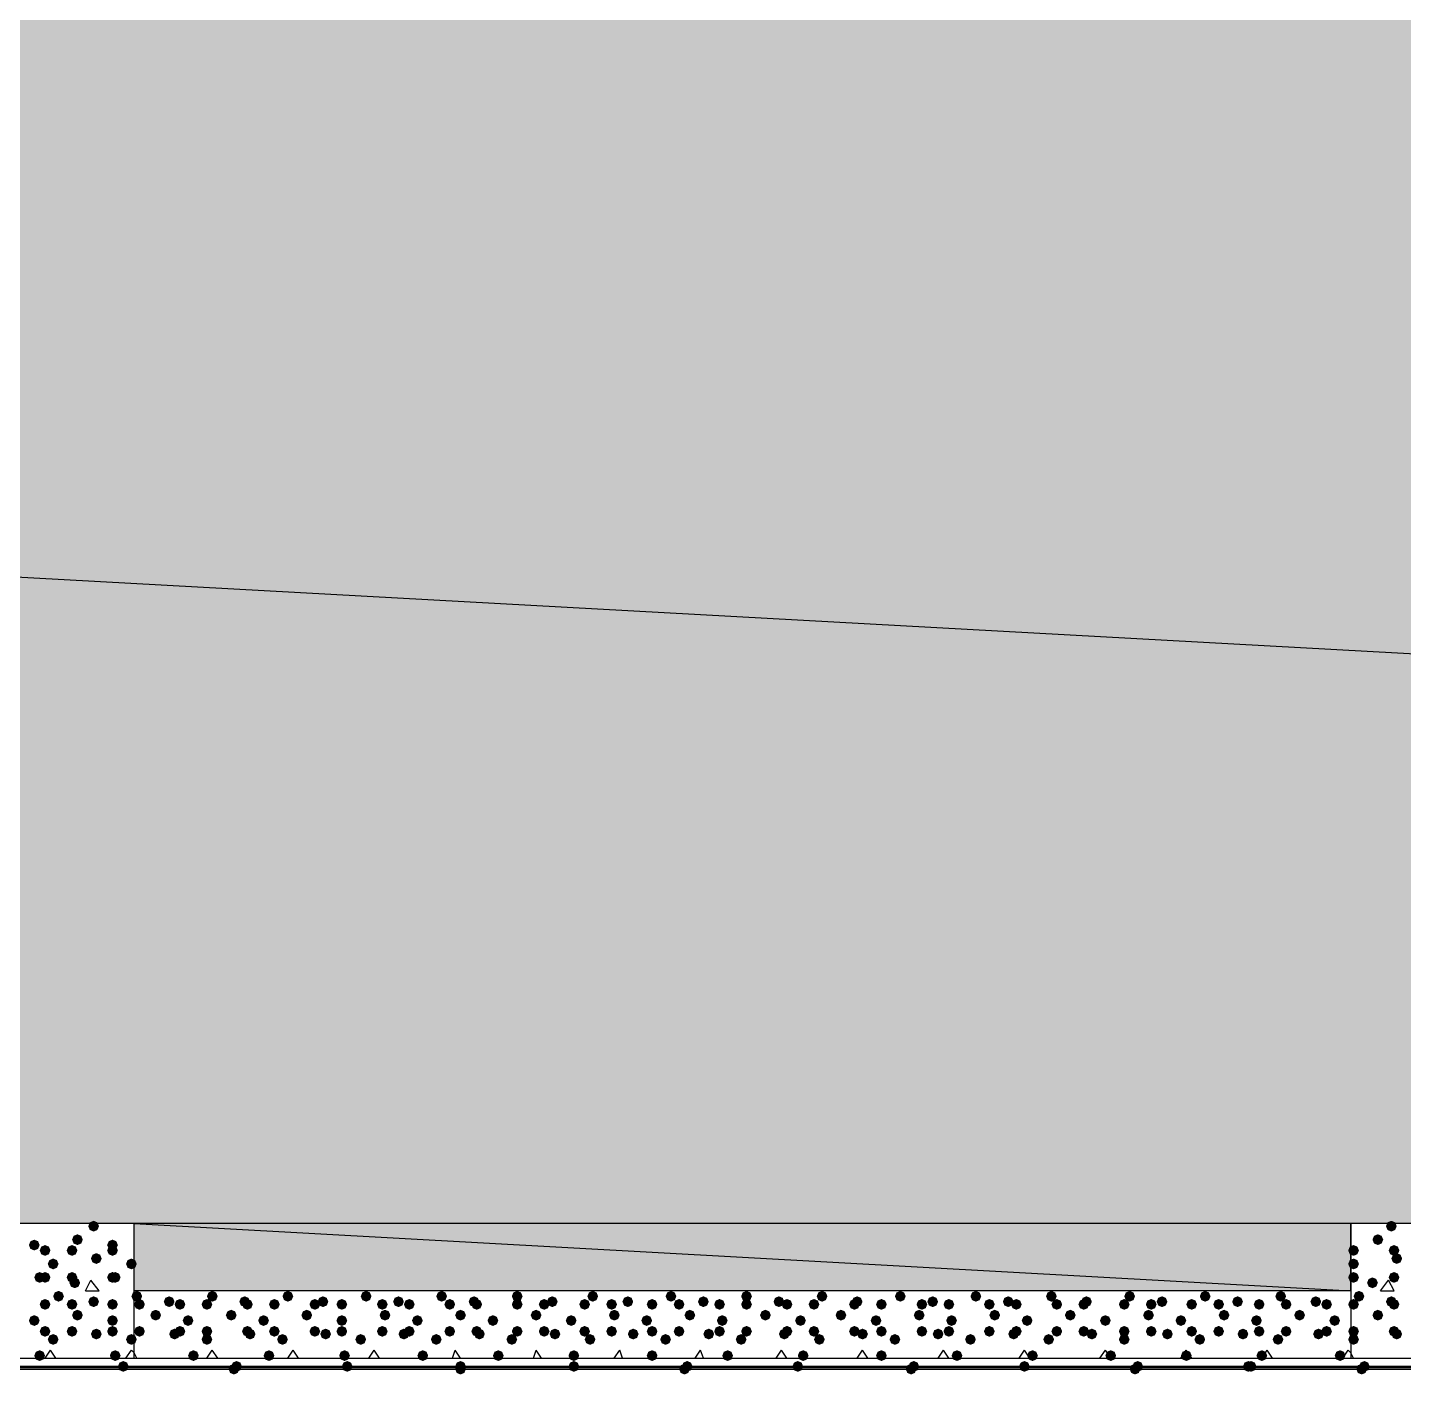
# Model space of a CAD drawing. Header units: millimetres. Extents: x 0 to 420, y 0 to 297.
# Drawn here: x 195.35 to 216.94, y 82.55 to 103.7 of the extents above; entities that cross this region are included whole.
import ezdxf

# ---------------------------------------------------------------- set-up
doc = ezdxf.new("R2010")
doc.units = ezdxf.units.MM
doc.layers.get('0').update_dxf_attribs({"linetype": 'CONTINUOUS'})

msp = doc.modelspace()

# ---------------------------------------------------------------- hatches: boundary and pattern name
at = {"true_color": 0x000008}
h = msp.add_hatch(color=0, dxfattribs=at)
h.paths.add_polyline_path([(379.603, 103.970667), (33.528, 103.970667), (379.603, 84.920667)], flags=0)
h.paths.add_polyline_path([(33.528, 103.970667), (379.603, 84.920667), (33.528, 84.920667)], flags=0)
at = {"true_color": 0x000007}
for points in [[(196.469, 84.878333), (196.444129, 84.818537), (196.384333, 84.793667), (196.324538, 84.818537), (196.299667, 84.878333), (196.324537, 84.938129), (196.384333, 84.963), (196.444129, 84.938129)], [(216.831333, 84.878333), (216.806462, 84.818537), (216.746667, 84.793667), (216.686871, 84.818537), (216.662, 84.878333), (216.686871, 84.938129), (216.746667, 84.963), (216.806462, 84.938129)], [(195.537667, 84.582), (195.512796, 84.522204), (195.453, 84.497333), (195.393204, 84.522204), (195.368333, 84.582), (195.393204, 84.641796), (195.453, 84.666667), (195.512796, 84.641796)], [(196.215, 84.666667), (196.190129, 84.606871), (196.130333, 84.582), (196.070538, 84.606871), (196.045667, 84.666667), (196.070537, 84.726462), (196.130333, 84.751333), (196.190129, 84.726463)], [(196.765333, 84.582), (196.740462, 84.522204), (196.680667, 84.497333), (196.620871, 84.522204), (196.596, 84.582), (196.620871, 84.641796), (196.680667, 84.666667), (196.740462, 84.641796)], [(216.619667, 84.666667), (216.594796, 84.606871), (216.535, 84.582), (216.475204, 84.606871), (216.450333, 84.666667), (216.475204, 84.726462), (216.535, 84.751333), (216.594796, 84.726463)], [(195.707, 84.497333), (195.682129, 84.437537), (195.622333, 84.412667), (195.562537, 84.437537), (195.537667, 84.497333), (195.562537, 84.557129), (195.622333, 84.582), (195.682129, 84.557129)], [(196.130333, 84.497333), (196.105462, 84.437537), (196.045667, 84.412667), (195.985871, 84.437537), (195.961, 84.497333), (195.985871, 84.557129), (196.045667, 84.582), (196.105462, 84.557129)], [(196.511333, 84.370333), (196.486462, 84.310538), (196.426667, 84.285667), (196.366871, 84.310538), (196.342, 84.370333), (196.366871, 84.430129), (196.426667, 84.455), (196.486462, 84.430129)], [(196.765333, 84.497333), (196.740462, 84.437537), (196.680667, 84.412667), (196.620871, 84.437537), (196.596, 84.497333), (196.620871, 84.557129), (196.680667, 84.582), (196.740462, 84.557129)], [(216.238667, 84.497333), (216.213796, 84.437537), (216.154, 84.412667), (216.094204, 84.437537), (216.069333, 84.497333), (216.094204, 84.557129), (216.154, 84.582), (216.213796, 84.557129)], [(216.873667, 84.497333), (216.848796, 84.437537), (216.789, 84.412667), (216.729204, 84.437537), (216.704333, 84.497333), (216.729204, 84.557129), (216.789, 84.582), (216.848796, 84.557129)], [(216.916, 84.370333), (216.891129, 84.310538), (216.831333, 84.285667), (216.771538, 84.310538), (216.746667, 84.370333), (216.771537, 84.430129), (216.831333, 84.455), (216.891129, 84.430129)], [(195.834, 84.285667), (195.809129, 84.225871), (195.749333, 84.201), (195.689538, 84.225871), (195.664667, 84.285667), (195.689537, 84.345462), (195.749333, 84.370333), (195.809129, 84.345463)], [(197.061667, 84.285667), (197.036796, 84.225871), (196.977, 84.201), (196.917204, 84.225871), (196.892333, 84.285667), (196.917204, 84.345462), (196.977, 84.370333), (197.036796, 84.345463)], [(216.238667, 84.285667), (216.213796, 84.225871), (216.154, 84.201), (216.094204, 84.225871), (216.069333, 84.285667), (216.094204, 84.345462), (216.154, 84.370333), (216.213796, 84.345463)], [(195.622333, 84.074), (195.597463, 84.014204), (195.537667, 83.989333), (195.477871, 84.014204), (195.453, 84.074), (195.477871, 84.133796), (195.537667, 84.158667), (195.597462, 84.133796)], [(195.707, 84.074), (195.682129, 84.014204), (195.622333, 83.989333), (195.562537, 84.014204), (195.537667, 84.074), (195.562537, 84.133796), (195.622333, 84.158667), (195.682129, 84.133796)], [(196.130333, 84.074), (196.105462, 84.014204), (196.045667, 83.989333), (195.985871, 84.014204), (195.961, 84.074), (195.985871, 84.133796), (196.045667, 84.158667), (196.105462, 84.133796)], [(196.172667, 83.989333), (196.147796, 83.929537), (196.088, 83.904667), (196.028204, 83.929537), (196.003333, 83.989333), (196.028204, 84.049129), (196.088, 84.074), (196.147796, 84.049129)], [(196.765333, 84.074), (196.740462, 84.014204), (196.680667, 83.989333), (196.620871, 84.014204), (196.596, 84.074), (196.620871, 84.133796), (196.680667, 84.158667), (196.740462, 84.133796)], [(196.807667, 84.074), (196.782796, 84.014204), (196.723, 83.989333), (196.663204, 84.014204), (196.638333, 84.074), (196.663204, 84.133796), (196.723, 84.158667), (196.782796, 84.133796)], [(216.238667, 84.074), (216.213796, 84.014204), (216.154, 83.989333), (216.094204, 84.014204), (216.069333, 84.074), (216.094204, 84.133796), (216.154, 84.158667), (216.213796, 84.133796)], [(216.535, 83.989333), (216.510129, 83.929537), (216.450333, 83.904667), (216.390537, 83.929537), (216.365667, 83.989333), (216.390537, 84.049129), (216.450333, 84.074), (216.510129, 84.049129)], [(216.873667, 84.074), (216.848796, 84.014204), (216.789, 83.989333), (216.729204, 84.014204), (216.704333, 84.074), (216.729204, 84.133796), (216.789, 84.158667), (216.848796, 84.133796)], [(195.918667, 83.777667), (195.893796, 83.717871), (195.834, 83.693), (195.774204, 83.717871), (195.749333, 83.777667), (195.774204, 83.837462), (195.834, 83.862333), (195.893796, 83.837463)], [(196.469, 83.693), (196.444129, 83.633204), (196.384333, 83.608333), (196.324538, 83.633204), (196.299667, 83.693), (196.324537, 83.752796), (196.384333, 83.777667), (196.444129, 83.752796)], [(216.323333, 83.777667), (216.298463, 83.717871), (216.238667, 83.693), (216.178871, 83.717871), (216.154, 83.777667), (216.178871, 83.837462), (216.238667, 83.862333), (216.298462, 83.837463)], [(216.831333, 83.693), (216.806462, 83.633204), (216.746667, 83.608333), (216.686871, 83.633204), (216.662, 83.693), (216.686871, 83.752796), (216.746667, 83.777667), (216.806462, 83.752796)], [(195.707, 83.650667), (195.682129, 83.590871), (195.622333, 83.566), (195.562537, 83.590871), (195.537667, 83.650667), (195.562537, 83.710462), (195.622333, 83.735333), (195.682129, 83.710463)], [(196.130333, 83.650667), (196.105462, 83.590871), (196.045667, 83.566), (195.985871, 83.590871), (195.961, 83.650667), (195.985871, 83.710462), (196.045667, 83.735333), (196.105462, 83.710463)], [(196.215, 83.481333), (196.190129, 83.421537), (196.130333, 83.396667), (196.070538, 83.421537), (196.045667, 83.481333), (196.070537, 83.541129), (196.130333, 83.566), (196.190129, 83.541129)], [(196.765333, 83.650667), (196.740462, 83.590871), (196.680667, 83.566), (196.620871, 83.590871), (196.596, 83.650667), (196.620871, 83.710462), (196.680667, 83.735333), (196.740462, 83.710463)], [(216.238667, 83.650667), (216.213796, 83.590871), (216.154, 83.566), (216.094204, 83.590871), (216.069333, 83.650667), (216.094204, 83.710462), (216.154, 83.735333), (216.213796, 83.710463)], [(216.619667, 83.481333), (216.594796, 83.421537), (216.535, 83.396667), (216.475204, 83.421537), (216.450333, 83.481333), (216.475204, 83.541129), (216.535, 83.566), (216.594796, 83.541129)], [(216.873667, 83.650667), (216.848796, 83.590871), (216.789, 83.566), (216.729204, 83.590871), (216.704333, 83.650667), (216.729204, 83.710462), (216.789, 83.735333), (216.848796, 83.710463)], [(195.537667, 83.396667), (195.512796, 83.336871), (195.453, 83.312), (195.393204, 83.336871), (195.368333, 83.396667), (195.393204, 83.456462), (195.453, 83.481333), (195.512796, 83.456463)], [(196.765333, 83.396667), (196.740462, 83.336871), (196.680667, 83.312), (196.620871, 83.336871), (196.596, 83.396667), (196.620871, 83.456462), (196.680667, 83.481333), (196.740462, 83.456463)], [(195.707, 83.227333), (195.682129, 83.167537), (195.622333, 83.142667), (195.562537, 83.167537), (195.537667, 83.227333), (195.562537, 83.287129), (195.622333, 83.312), (195.682129, 83.287129)], [(195.834, 83.100333), (195.809129, 83.040538), (195.749333, 83.015667), (195.689538, 83.040538), (195.664667, 83.100333), (195.689537, 83.160129), (195.749333, 83.185), (195.809129, 83.160129)], [(196.130333, 83.227333), (196.105462, 83.167537), (196.045667, 83.142667), (195.985871, 83.167537), (195.961, 83.227333), (195.985871, 83.287129), (196.045667, 83.312), (196.105462, 83.287129)], [(196.511333, 83.185), (196.486462, 83.125204), (196.426667, 83.100333), (196.366871, 83.125204), (196.342, 83.185), (196.366871, 83.244796), (196.426667, 83.269667), (196.486462, 83.244796)], [(196.765333, 83.227333), (196.740462, 83.167537), (196.680667, 83.142667), (196.620871, 83.167537), (196.596, 83.227333), (196.620871, 83.287129), (196.680667, 83.312), (196.740462, 83.287129)], [(197.061667, 83.100333), (197.036796, 83.040538), (196.977, 83.015667), (196.917204, 83.040538), (196.892333, 83.100333), (196.917204, 83.160129), (196.977, 83.185), (197.036796, 83.160129)], [(216.238667, 83.227333), (216.213796, 83.167537), (216.154, 83.142667), (216.094204, 83.167537), (216.069333, 83.227333), (216.094204, 83.287129), (216.154, 83.312), (216.213796, 83.287129)], [(216.238667, 83.100333), (216.213796, 83.040538), (216.154, 83.015667), (216.094204, 83.040538), (216.069333, 83.100333), (216.094204, 83.160129), (216.154, 83.185), (216.213796, 83.160129)], [(216.873667, 83.227333), (216.848796, 83.167537), (216.789, 83.142667), (216.729204, 83.167537), (216.704333, 83.227333), (216.729204, 83.287129), (216.789, 83.312), (216.848796, 83.287129)], [(216.916, 83.185), (216.891129, 83.125204), (216.831333, 83.100333), (216.771538, 83.125204), (216.746667, 83.185), (216.771537, 83.244796), (216.831333, 83.269667), (216.891129, 83.244796)], [(195.622333, 82.846333), (195.597463, 82.786537), (195.537667, 82.761667), (195.477871, 82.786537), (195.453, 82.846333), (195.477871, 82.906129), (195.537667, 82.931), (195.597462, 82.906129)], [(196.807667, 82.846333), (196.782796, 82.786537), (196.723, 82.761667), (196.663204, 82.786537), (196.638333, 82.846333), (196.663204, 82.906129), (196.723, 82.931), (196.782796, 82.906129)]]:
    msp.add_hatch(color=0, dxfattribs=at).paths.add_polyline_path(points, flags=0)
at = {"true_color": 0x000008}
h = msp.add_hatch(color=0, dxfattribs=at)
h.paths.add_polyline_path([(216.111667, 84.920667), (197.019333, 84.920667), (216.111667, 83.862333)], flags=0)
h.paths.add_polyline_path([(197.019333, 84.920667), (216.111667, 83.862333), (197.019333, 83.862333)], flags=0)
for points in [[(197.146333, 83.777667), (197.121462, 83.717871), (197.061667, 83.693), (197.001871, 83.717871), (196.977, 83.777667), (197.001871, 83.837462), (197.061667, 83.862333), (197.121462, 83.837463)], [(197.654333, 83.693), (197.629462, 83.633204), (197.569667, 83.608333), (197.509871, 83.633204), (197.485, 83.693), (197.509871, 83.752796), (197.569667, 83.777667), (197.629462, 83.752796)], [(198.331667, 83.777667), (198.306796, 83.717871), (198.247, 83.693), (198.187204, 83.717871), (198.162333, 83.777667), (198.187204, 83.837462), (198.247, 83.862333), (198.306796, 83.837463)], [(198.839667, 83.693), (198.814796, 83.633204), (198.755, 83.608333), (198.695204, 83.633204), (198.670333, 83.693), (198.695204, 83.752796), (198.755, 83.777667), (198.814796, 83.752796)], [(199.517, 83.777667), (199.492129, 83.717871), (199.432333, 83.693), (199.372537, 83.717871), (199.347667, 83.777667), (199.372537, 83.837462), (199.432333, 83.862333), (199.492129, 83.837463)], [(200.067333, 83.693), (200.042463, 83.633204), (199.982667, 83.608333), (199.922871, 83.633204), (199.898, 83.693), (199.922871, 83.752796), (199.982667, 83.777667), (200.042462, 83.752796)], [(200.744667, 83.777667), (200.719796, 83.717871), (200.66, 83.693), (200.600204, 83.717871), (200.575333, 83.777667), (200.600204, 83.837462), (200.66, 83.862333), (200.719796, 83.837463)], [(201.252667, 83.693), (201.227796, 83.633204), (201.168, 83.608333), (201.108204, 83.633204), (201.083333, 83.693), (201.108204, 83.752796), (201.168, 83.777667), (201.227796, 83.752796)], [(201.93, 83.777667), (201.905129, 83.717871), (201.845333, 83.693), (201.785538, 83.717871), (201.760667, 83.777667), (201.785537, 83.837462), (201.845333, 83.862333), (201.905129, 83.837463)], [(202.438, 83.693), (202.413129, 83.633204), (202.353333, 83.608333), (202.293538, 83.633204), (202.268667, 83.693), (202.293537, 83.752796), (202.353333, 83.777667), (202.413129, 83.752796)], [(203.115333, 83.777667), (203.090462, 83.717871), (203.030667, 83.693), (202.970871, 83.717871), (202.946, 83.777667), (202.970871, 83.837462), (203.030667, 83.862333), (203.090462, 83.837463)], [(203.665667, 83.693), (203.640796, 83.633204), (203.581, 83.608333), (203.521204, 83.633204), (203.496333, 83.693), (203.521204, 83.752796), (203.581, 83.777667), (203.640796, 83.752796)], [(204.300667, 83.777667), (204.275796, 83.717871), (204.216, 83.693), (204.156204, 83.717871), (204.131333, 83.777667), (204.156204, 83.837462), (204.216, 83.862333), (204.275796, 83.837463)], [(204.851, 83.693), (204.826129, 83.633204), (204.766333, 83.608333), (204.706538, 83.633204), (204.681667, 83.693), (204.706537, 83.752796), (204.766333, 83.777667), (204.826129, 83.752796)], [(205.528333, 83.777667), (205.503463, 83.717871), (205.443667, 83.693), (205.383871, 83.717871), (205.359, 83.777667), (205.383871, 83.837462), (205.443667, 83.862333), (205.503462, 83.837463)], [(206.036333, 83.693), (206.011462, 83.633204), (205.951667, 83.608333), (205.891871, 83.633204), (205.867, 83.693), (205.891871, 83.752796), (205.951667, 83.777667), (206.011462, 83.752796)], [(206.713667, 83.777667), (206.688796, 83.717871), (206.629, 83.693), (206.569204, 83.717871), (206.544333, 83.777667), (206.569204, 83.837462), (206.629, 83.862333), (206.688796, 83.837463)], [(207.221667, 83.693), (207.196796, 83.633204), (207.137, 83.608333), (207.077204, 83.633204), (207.052333, 83.693), (207.077204, 83.752796), (207.137, 83.777667), (207.196796, 83.752796)], [(207.899, 83.777667), (207.874129, 83.717871), (207.814333, 83.693), (207.754538, 83.717871), (207.729667, 83.777667), (207.754537, 83.837462), (207.814333, 83.862333), (207.874129, 83.837463)], [(208.449333, 83.693), (208.424463, 83.633204), (208.364667, 83.608333), (208.304871, 83.633204), (208.28, 83.693), (208.304871, 83.752796), (208.364667, 83.777667), (208.424462, 83.752796)], [(209.126667, 83.777667), (209.101796, 83.717871), (209.042, 83.693), (208.982204, 83.717871), (208.957333, 83.777667), (208.982204, 83.837462), (209.042, 83.862333), (209.101796, 83.837463)], [(209.634667, 83.693), (209.609796, 83.633204), (209.55, 83.608333), (209.490204, 83.633204), (209.465333, 83.693), (209.490204, 83.752796), (209.55, 83.777667), (209.609796, 83.752796)], [(210.312, 83.777667), (210.287129, 83.717871), (210.227333, 83.693), (210.167537, 83.717871), (210.142667, 83.777667), (210.167537, 83.837462), (210.227333, 83.862333), (210.287129, 83.837463)], [(210.82, 83.693), (210.795129, 83.633204), (210.735333, 83.608333), (210.675538, 83.633204), (210.650667, 83.693), (210.675537, 83.752796), (210.735333, 83.777667), (210.795129, 83.752796)], [(211.497333, 83.777667), (211.472463, 83.717871), (211.412667, 83.693), (211.352871, 83.717871), (211.328, 83.777667), (211.352871, 83.837462), (211.412667, 83.862333), (211.472462, 83.837463)], [(212.047667, 83.693), (212.022796, 83.633204), (211.963, 83.608333), (211.903204, 83.633204), (211.878333, 83.693), (211.903204, 83.752796), (211.963, 83.777667), (212.022796, 83.752796)], [(212.725, 83.777667), (212.700129, 83.717871), (212.640333, 83.693), (212.580537, 83.717871), (212.555667, 83.777667), (212.580537, 83.837462), (212.640333, 83.862333), (212.700129, 83.837463)], [(213.233, 83.693), (213.208129, 83.633204), (213.148333, 83.608333), (213.088538, 83.633204), (213.063667, 83.693), (213.088537, 83.752796), (213.148333, 83.777667), (213.208129, 83.752796)], [(213.910333, 83.777667), (213.885462, 83.717871), (213.825667, 83.693), (213.765871, 83.717871), (213.741, 83.777667), (213.765871, 83.837462), (213.825667, 83.862333), (213.885462, 83.837463)], [(214.418333, 83.693), (214.393463, 83.633204), (214.333667, 83.608333), (214.273871, 83.633204), (214.249, 83.693), (214.273871, 83.752796), (214.333667, 83.777667), (214.393462, 83.752796)], [(215.095667, 83.777667), (215.070796, 83.717871), (215.011, 83.693), (214.951204, 83.717871), (214.926333, 83.777667), (214.951204, 83.837462), (215.011, 83.862333), (215.070796, 83.837463)], [(215.646, 83.693), (215.621129, 83.633204), (215.561333, 83.608333), (215.501538, 83.633204), (215.476667, 83.693), (215.501537, 83.752796), (215.561333, 83.777667), (215.621129, 83.752796)], [(197.188667, 83.650667), (197.163796, 83.590871), (197.104, 83.566), (197.044204, 83.590871), (197.019333, 83.650667), (197.044204, 83.710462), (197.104, 83.735333), (197.163796, 83.710463)], [(197.442667, 83.481333), (197.417796, 83.421537), (197.358, 83.396667), (197.298204, 83.421537), (197.273333, 83.481333), (197.298204, 83.541129), (197.358, 83.566), (197.417796, 83.541129)], [(197.823667, 83.650667), (197.798796, 83.590871), (197.739, 83.566), (197.679204, 83.590871), (197.654333, 83.650667), (197.679204, 83.710462), (197.739, 83.735333), (197.798796, 83.710463)], [(198.247, 83.650667), (198.222129, 83.590871), (198.162333, 83.566), (198.102537, 83.590871), (198.077667, 83.650667), (198.102537, 83.710462), (198.162333, 83.735333), (198.222129, 83.710463)], [(198.628, 83.481333), (198.603129, 83.421537), (198.543333, 83.396667), (198.483538, 83.421537), (198.458667, 83.481333), (198.483537, 83.541129), (198.543333, 83.566), (198.603129, 83.541129)], [(198.882, 83.650667), (198.857129, 83.590871), (198.797333, 83.566), (198.737537, 83.590871), (198.712667, 83.650667), (198.737537, 83.710462), (198.797333, 83.735333), (198.857129, 83.710463)], [(199.305333, 83.650667), (199.280462, 83.590871), (199.220667, 83.566), (199.160871, 83.590871), (199.136, 83.650667), (199.160871, 83.710462), (199.220667, 83.735333), (199.280462, 83.710463)], [(199.813333, 83.481333), (199.788462, 83.421537), (199.728667, 83.396667), (199.668871, 83.421537), (199.644, 83.481333), (199.668871, 83.541129), (199.728667, 83.566), (199.788462, 83.541129)], [(199.940333, 83.650667), (199.915462, 83.590871), (199.855667, 83.566), (199.795871, 83.590871), (199.771, 83.650667), (199.795871, 83.710462), (199.855667, 83.735333), (199.915462, 83.710463)], [(200.363667, 83.650667), (200.338796, 83.590871), (200.279, 83.566), (200.219204, 83.590871), (200.194333, 83.650667), (200.219204, 83.710462), (200.279, 83.735333), (200.338796, 83.710463)], [(200.998667, 83.650667), (200.973796, 83.590871), (200.914, 83.566), (200.854204, 83.590871), (200.829333, 83.650667), (200.854204, 83.710462), (200.914, 83.735333), (200.973796, 83.710463)], [(201.041, 83.481333), (201.016129, 83.421537), (200.956333, 83.396667), (200.896538, 83.421537), (200.871667, 83.481333), (200.896537, 83.541129), (200.956333, 83.566), (201.016129, 83.541129)], [(201.422, 83.650667), (201.397129, 83.590871), (201.337333, 83.566), (201.277537, 83.590871), (201.252667, 83.650667), (201.277537, 83.710462), (201.337333, 83.735333), (201.397129, 83.710463)], [(202.057, 83.650667), (202.032129, 83.590871), (201.972333, 83.566), (201.912537, 83.590871), (201.887667, 83.650667), (201.912537, 83.710462), (201.972333, 83.735333), (202.032129, 83.710463)], [(202.226333, 83.481333), (202.201462, 83.421537), (202.141667, 83.396667), (202.081871, 83.421537), (202.057, 83.481333), (202.081871, 83.541129), (202.141667, 83.566), (202.201462, 83.541129)], [(202.480333, 83.650667), (202.455462, 83.590871), (202.395667, 83.566), (202.335871, 83.590871), (202.311, 83.650667), (202.335871, 83.710462), (202.395667, 83.735333), (202.455462, 83.710463)], [(203.115333, 83.650667), (203.090462, 83.590871), (203.030667, 83.566), (202.970871, 83.590871), (202.946, 83.650667), (202.970871, 83.710462), (203.030667, 83.735333), (203.090462, 83.710463)], [(203.411667, 83.481333), (203.386796, 83.421537), (203.327, 83.396667), (203.267204, 83.421537), (203.242333, 83.481333), (203.267204, 83.541129), (203.327, 83.566), (203.386796, 83.541129)], [(203.538667, 83.650667), (203.513796, 83.590871), (203.454, 83.566), (203.394204, 83.590871), (203.369333, 83.650667), (203.394204, 83.710462), (203.454, 83.735333), (203.513796, 83.710463)], [(204.173667, 83.650667), (204.148796, 83.590871), (204.089, 83.566), (204.029204, 83.590871), (204.004333, 83.650667), (204.029204, 83.710462), (204.089, 83.735333), (204.148796, 83.710463)], [(204.597, 83.650667), (204.572129, 83.590871), (204.512333, 83.566), (204.452538, 83.590871), (204.427667, 83.650667), (204.452537, 83.710462), (204.512333, 83.735333), (204.572129, 83.710463)], [(204.639333, 83.481333), (204.614463, 83.421537), (204.554667, 83.396667), (204.494871, 83.421537), (204.47, 83.481333), (204.494871, 83.541129), (204.554667, 83.566), (204.614462, 83.541129)], [(205.232, 83.650667), (205.207129, 83.590871), (205.147333, 83.566), (205.087538, 83.590871), (205.062667, 83.650667), (205.087537, 83.710462), (205.147333, 83.735333), (205.207129, 83.710463)], [(205.655333, 83.650667), (205.630462, 83.590871), (205.570667, 83.566), (205.510871, 83.590871), (205.486, 83.650667), (205.510871, 83.710462), (205.570667, 83.735333), (205.630462, 83.710463)], [(205.824667, 83.481333), (205.799796, 83.421537), (205.74, 83.396667), (205.680204, 83.421537), (205.655333, 83.481333), (205.680204, 83.541129), (205.74, 83.566), (205.799796, 83.541129)], [(206.290333, 83.650667), (206.265462, 83.590871), (206.205667, 83.566), (206.145871, 83.590871), (206.121, 83.650667), (206.145871, 83.710462), (206.205667, 83.735333), (206.265462, 83.710463)], [(206.713667, 83.650667), (206.688796, 83.590871), (206.629, 83.566), (206.569204, 83.590871), (206.544333, 83.650667), (206.569204, 83.710462), (206.629, 83.735333), (206.688796, 83.710463)], [(207.01, 83.481333), (206.985129, 83.421537), (206.925333, 83.396667), (206.865538, 83.421537), (206.840667, 83.481333), (206.865537, 83.541129), (206.925333, 83.566), (206.985129, 83.541129)], [(207.348667, 83.650667), (207.323796, 83.590871), (207.264, 83.566), (207.204204, 83.590871), (207.179333, 83.650667), (207.204204, 83.710462), (207.264, 83.735333), (207.323796, 83.710463)], [(207.772, 83.650667), (207.747129, 83.590871), (207.687333, 83.566), (207.627537, 83.590871), (207.602667, 83.650667), (207.627537, 83.710462), (207.687333, 83.735333), (207.747129, 83.710463)], [(208.195333, 83.481333), (208.170462, 83.421537), (208.110667, 83.396667), (208.050871, 83.421537), (208.026, 83.481333), (208.050871, 83.541129), (208.110667, 83.566), (208.170462, 83.541129)], [(208.407, 83.650667), (208.382129, 83.590871), (208.322333, 83.566), (208.262538, 83.590871), (208.237667, 83.650667), (208.262537, 83.710462), (208.322333, 83.735333), (208.382129, 83.710463)], [(208.830333, 83.650667), (208.805462, 83.590871), (208.745667, 83.566), (208.685871, 83.590871), (208.661, 83.650667), (208.685871, 83.710462), (208.745667, 83.735333), (208.805462, 83.710463)], [(209.423, 83.481333), (209.398129, 83.421537), (209.338333, 83.396667), (209.278538, 83.421537), (209.253667, 83.481333), (209.278537, 83.541129), (209.338333, 83.566), (209.398129, 83.541129)], [(209.465333, 83.650667), (209.440462, 83.590871), (209.380667, 83.566), (209.320871, 83.590871), (209.296, 83.650667), (209.320871, 83.710462), (209.380667, 83.735333), (209.440462, 83.710463)], [(209.888667, 83.650667), (209.863796, 83.590871), (209.804, 83.566), (209.744204, 83.590871), (209.719333, 83.650667), (209.744204, 83.710462), (209.804, 83.735333), (209.863796, 83.710463)], [(210.523667, 83.650667), (210.498796, 83.590871), (210.439, 83.566), (210.379204, 83.590871), (210.354333, 83.650667), (210.379204, 83.710462), (210.439, 83.735333), (210.498796, 83.710463)], [(210.608333, 83.481333), (210.583463, 83.421537), (210.523667, 83.396667), (210.463871, 83.421537), (210.439, 83.481333), (210.463871, 83.541129), (210.523667, 83.566), (210.583462, 83.541129)], [(210.947, 83.650667), (210.922129, 83.590871), (210.862333, 83.566), (210.802538, 83.590871), (210.777667, 83.650667), (210.802537, 83.710462), (210.862333, 83.735333), (210.922129, 83.710463)], [(211.582, 83.650667), (211.557129, 83.590871), (211.497333, 83.566), (211.437537, 83.590871), (211.412667, 83.650667), (211.437537, 83.710462), (211.497333, 83.735333), (211.557129, 83.710463)], [(211.793667, 83.481333), (211.768796, 83.421537), (211.709, 83.396667), (211.649204, 83.421537), (211.624333, 83.481333), (211.649204, 83.541129), (211.709, 83.566), (211.768796, 83.541129)], [(212.005333, 83.650667), (211.980462, 83.590871), (211.920667, 83.566), (211.860871, 83.590871), (211.836, 83.650667), (211.860871, 83.710462), (211.920667, 83.735333), (211.980462, 83.710463)], [(212.640333, 83.650667), (212.615462, 83.590871), (212.555667, 83.566), (212.495871, 83.590871), (212.471, 83.650667), (212.495871, 83.710462), (212.555667, 83.735333), (212.615462, 83.710463)], [(213.021333, 83.481333), (212.996462, 83.421537), (212.936667, 83.396667), (212.876871, 83.421537), (212.852, 83.481333), (212.876871, 83.541129), (212.936667, 83.566), (212.996462, 83.541129)], [(213.063667, 83.650667), (213.038796, 83.590871), (212.979, 83.566), (212.919204, 83.590871), (212.894333, 83.650667), (212.919204, 83.710462), (212.979, 83.735333), (213.038796, 83.710463)], [(213.698667, 83.650667), (213.673796, 83.590871), (213.614, 83.566), (213.554204, 83.590871), (213.529333, 83.650667), (213.554204, 83.710462), (213.614, 83.735333), (213.673796, 83.710463)], [(214.122, 83.650667), (214.097129, 83.590871), (214.037333, 83.566), (213.977537, 83.590871), (213.952667, 83.650667), (213.977537, 83.710462), (214.037333, 83.735333), (214.097129, 83.710463)], [(214.206667, 83.481333), (214.181796, 83.421537), (214.122, 83.396667), (214.062204, 83.421537), (214.037333, 83.481333), (214.062204, 83.541129), (214.122, 83.566), (214.181796, 83.541129)], [(214.757, 83.650667), (214.732129, 83.590871), (214.672333, 83.566), (214.612537, 83.590871), (214.587667, 83.650667), (214.612537, 83.710462), (214.672333, 83.735333), (214.732129, 83.710463)], [(215.180333, 83.650667), (215.155462, 83.590871), (215.095667, 83.566), (215.035871, 83.590871), (215.011, 83.650667), (215.035871, 83.710462), (215.095667, 83.735333), (215.155462, 83.710463)], [(215.392, 83.481333), (215.367129, 83.421537), (215.307333, 83.396667), (215.247537, 83.421537), (215.222667, 83.481333), (215.247537, 83.541129), (215.307333, 83.566), (215.367129, 83.541129)], [(215.815333, 83.650667), (215.790462, 83.590871), (215.730667, 83.566), (215.670871, 83.590871), (215.646, 83.650667), (215.670871, 83.710462), (215.730667, 83.735333), (215.790462, 83.710463)], [(197.950667, 83.396667), (197.925796, 83.336871), (197.866, 83.312), (197.806204, 83.336871), (197.781333, 83.396667), (197.806204, 83.456462), (197.866, 83.481333), (197.925796, 83.456463)], [(199.136, 83.396667), (199.111129, 83.336871), (199.051333, 83.312), (198.991538, 83.336871), (198.966667, 83.396667), (198.991537, 83.456462), (199.051333, 83.481333), (199.111129, 83.456463)], [(200.363667, 83.396667), (200.338796, 83.336871), (200.279, 83.312), (200.219204, 83.336871), (200.194333, 83.396667), (200.219204, 83.456462), (200.279, 83.481333), (200.338796, 83.456463)], [(201.549, 83.396667), (201.524129, 83.336871), (201.464333, 83.312), (201.404538, 83.336871), (201.379667, 83.396667), (201.404537, 83.456462), (201.464333, 83.481333), (201.524129, 83.456463)], [(202.734333, 83.396667), (202.709463, 83.336871), (202.649667, 83.312), (202.589871, 83.336871), (202.565, 83.396667), (202.589871, 83.456462), (202.649667, 83.481333), (202.709462, 83.456463)], [(203.962, 83.396667), (203.937129, 83.336871), (203.877333, 83.312), (203.817537, 83.336871), (203.792667, 83.396667), (203.817537, 83.456462), (203.877333, 83.481333), (203.937129, 83.456463)], [(205.147333, 83.396667), (205.122462, 83.336871), (205.062667, 83.312), (205.002871, 83.336871), (204.978, 83.396667), (205.002871, 83.456462), (205.062667, 83.481333), (205.122462, 83.456463)], [(206.332667, 83.396667), (206.307796, 83.336871), (206.248, 83.312), (206.188204, 83.336871), (206.163333, 83.396667), (206.188204, 83.456462), (206.248, 83.481333), (206.307796, 83.456463)], [(207.560333, 83.396667), (207.535462, 83.336871), (207.475667, 83.312), (207.415871, 83.336871), (207.391, 83.396667), (207.415871, 83.456462), (207.475667, 83.481333), (207.535462, 83.456463)], [(208.745667, 83.396667), (208.720796, 83.336871), (208.661, 83.312), (208.601204, 83.336871), (208.576333, 83.396667), (208.601204, 83.456462), (208.661, 83.481333), (208.720796, 83.456463)], [(209.931, 83.396667), (209.906129, 83.336871), (209.846333, 83.312), (209.786538, 83.336871), (209.761667, 83.396667), (209.786537, 83.456462), (209.846333, 83.481333), (209.906129, 83.456463)], [(211.116333, 83.396667), (211.091462, 83.336871), (211.031667, 83.312), (210.971871, 83.336871), (210.947, 83.396667), (210.971871, 83.456462), (211.031667, 83.481333), (211.091462, 83.456463)], [(212.344, 83.396667), (212.319129, 83.336871), (212.259333, 83.312), (212.199538, 83.336871), (212.174667, 83.396667), (212.199537, 83.456462), (212.259333, 83.481333), (212.319129, 83.456463)], [(213.529333, 83.396667), (213.504462, 83.336871), (213.444667, 83.312), (213.384871, 83.336871), (213.36, 83.396667), (213.384871, 83.456462), (213.444667, 83.481333), (213.504462, 83.456463)], [(214.714667, 83.396667), (214.689796, 83.336871), (214.63, 83.312), (214.570204, 83.336871), (214.545333, 83.396667), (214.570204, 83.456462), (214.63, 83.481333), (214.689796, 83.456463)], [(215.942333, 83.396667), (215.917463, 83.336871), (215.857667, 83.312), (215.797871, 83.336871), (215.773, 83.396667), (215.797871, 83.456462), (215.857667, 83.481333), (215.917462, 83.456463)], [(197.188667, 83.227333), (197.163796, 83.167537), (197.104, 83.142667), (197.044204, 83.167537), (197.019333, 83.227333), (197.044204, 83.287129), (197.104, 83.312), (197.163796, 83.287129)], [(197.739, 83.185), (197.714129, 83.125204), (197.654333, 83.100333), (197.594538, 83.125204), (197.569667, 83.185), (197.594537, 83.244796), (197.654333, 83.269667), (197.714129, 83.244796)], [(197.823667, 83.227333), (197.798796, 83.167537), (197.739, 83.142667), (197.679204, 83.167537), (197.654333, 83.227333), (197.679204, 83.287129), (197.739, 83.312), (197.798796, 83.287129)], [(198.247, 83.227333), (198.222129, 83.167537), (198.162333, 83.142667), (198.102537, 83.167537), (198.077667, 83.227333), (198.102537, 83.287129), (198.162333, 83.312), (198.222129, 83.287129)], [(198.247, 83.100333), (198.222129, 83.040538), (198.162333, 83.015667), (198.102537, 83.040538), (198.077667, 83.100333), (198.102537, 83.160129), (198.162333, 83.185), (198.222129, 83.160129)], [(198.882, 83.227333), (198.857129, 83.167537), (198.797333, 83.142667), (198.737537, 83.167537), (198.712667, 83.227333), (198.737537, 83.287129), (198.797333, 83.312), (198.857129, 83.287129)], [(198.924333, 83.185), (198.899463, 83.125204), (198.839667, 83.100333), (198.779871, 83.125204), (198.755, 83.185), (198.779871, 83.244796), (198.839667, 83.269667), (198.899462, 83.244796)], [(199.305333, 83.227333), (199.280462, 83.167537), (199.220667, 83.142667), (199.160871, 83.167537), (199.136, 83.227333), (199.160871, 83.287129), (199.220667, 83.312), (199.280462, 83.287129)], [(199.432333, 83.100333), (199.407462, 83.040538), (199.347667, 83.015667), (199.287871, 83.040538), (199.263, 83.100333), (199.287871, 83.160129), (199.347667, 83.185), (199.407462, 83.160129)], [(199.940333, 83.227333), (199.915462, 83.167537), (199.855667, 83.142667), (199.795871, 83.167537), (199.771, 83.227333), (199.795871, 83.287129), (199.855667, 83.312), (199.915462, 83.287129)], [(200.109667, 83.185), (200.084796, 83.125204), (200.025, 83.100333), (199.965204, 83.125204), (199.940333, 83.185), (199.965204, 83.244796), (200.025, 83.269667), (200.084796, 83.244796)], [(200.363667, 83.227333), (200.338796, 83.167537), (200.279, 83.142667), (200.219204, 83.167537), (200.194333, 83.227333), (200.219204, 83.287129), (200.279, 83.312), (200.338796, 83.287129)], [(200.66, 83.100333), (200.635129, 83.040538), (200.575333, 83.015667), (200.515537, 83.040538), (200.490667, 83.100333), (200.515537, 83.160129), (200.575333, 83.185), (200.635129, 83.160129)], [(200.998667, 83.227333), (200.973796, 83.167537), (200.914, 83.142667), (200.854204, 83.167537), (200.829333, 83.227333), (200.854204, 83.287129), (200.914, 83.312), (200.973796, 83.287129)], [(201.337333, 83.185), (201.312462, 83.125204), (201.252667, 83.100333), (201.192871, 83.125204), (201.168, 83.185), (201.192871, 83.244796), (201.252667, 83.269667), (201.312462, 83.244796)], [(201.422, 83.227333), (201.397129, 83.167537), (201.337333, 83.142667), (201.277537, 83.167537), (201.252667, 83.227333), (201.277537, 83.287129), (201.337333, 83.312), (201.397129, 83.287129)], [(201.845333, 83.100333), (201.820462, 83.040538), (201.760667, 83.015667), (201.700871, 83.040538), (201.676, 83.100333), (201.700871, 83.160129), (201.760667, 83.185), (201.820462, 83.160129)], [(202.057, 83.227333), (202.032129, 83.167537), (201.972333, 83.142667), (201.912537, 83.167537), (201.887667, 83.227333), (201.912537, 83.287129), (201.972333, 83.312), (202.032129, 83.287129)], [(202.480333, 83.227333), (202.455462, 83.167537), (202.395667, 83.142667), (202.335871, 83.167537), (202.311, 83.227333), (202.335871, 83.287129), (202.395667, 83.312), (202.455462, 83.287129)], [(202.522667, 83.185), (202.497796, 83.125204), (202.438, 83.100333), (202.378204, 83.125204), (202.353333, 83.185), (202.378204, 83.244796), (202.438, 83.269667), (202.497796, 83.244796)], [(203.030667, 83.100333), (203.005796, 83.040538), (202.946, 83.015667), (202.886204, 83.040538), (202.861333, 83.100333), (202.886204, 83.160129), (202.946, 83.185), (203.005796, 83.160129)], [(203.115333, 83.227333), (203.090462, 83.167537), (203.030667, 83.142667), (202.970871, 83.167537), (202.946, 83.227333), (202.970871, 83.287129), (203.030667, 83.312), (203.090462, 83.287129)], [(203.538667, 83.227333), (203.513796, 83.167537), (203.454, 83.142667), (203.394204, 83.167537), (203.369333, 83.227333), (203.394204, 83.287129), (203.454, 83.312), (203.513796, 83.287129)], [(203.708, 83.185), (203.683129, 83.125204), (203.623333, 83.100333), (203.563538, 83.125204), (203.538667, 83.185), (203.563537, 83.244796), (203.623333, 83.269667), (203.683129, 83.244796)], [(204.173667, 83.227333), (204.148796, 83.167537), (204.089, 83.142667), (204.029204, 83.167537), (204.004333, 83.227333), (204.029204, 83.287129), (204.089, 83.312), (204.148796, 83.287129)], [(204.258333, 83.100333), (204.233462, 83.040538), (204.173667, 83.015667), (204.113871, 83.040538), (204.089, 83.100333), (204.113871, 83.160129), (204.173667, 83.185), (204.233462, 83.160129)], [(204.597, 83.227333), (204.572129, 83.167537), (204.512333, 83.142667), (204.452538, 83.167537), (204.427667, 83.227333), (204.452537, 83.287129), (204.512333, 83.312), (204.572129, 83.287129)], [(204.935667, 83.185), (204.910796, 83.125204), (204.851, 83.100333), (204.791204, 83.125204), (204.766333, 83.185), (204.791204, 83.244796), (204.851, 83.269667), (204.910796, 83.244796)], [(205.232, 83.227333), (205.207129, 83.167537), (205.147333, 83.142667), (205.087538, 83.167537), (205.062667, 83.227333), (205.087537, 83.287129), (205.147333, 83.312), (205.207129, 83.287129)], [(205.443667, 83.100333), (205.418796, 83.040538), (205.359, 83.015667), (205.299204, 83.040538), (205.274333, 83.100333), (205.299204, 83.160129), (205.359, 83.185), (205.418796, 83.160129)], [(205.655333, 83.227333), (205.630462, 83.167537), (205.570667, 83.142667), (205.510871, 83.167537), (205.486, 83.227333), (205.510871, 83.287129), (205.570667, 83.312), (205.630462, 83.287129)], [(206.121, 83.185), (206.096129, 83.125204), (206.036333, 83.100333), (205.976538, 83.125204), (205.951667, 83.185), (205.976537, 83.244796), (206.036333, 83.269667), (206.096129, 83.244796)], [(206.290333, 83.227333), (206.265462, 83.167537), (206.205667, 83.142667), (206.145871, 83.167537), (206.121, 83.227333), (206.145871, 83.287129), (206.205667, 83.312), (206.265462, 83.287129)], [(206.629, 83.100333), (206.604129, 83.040538), (206.544333, 83.015667), (206.484537, 83.040538), (206.459667, 83.100333), (206.484537, 83.160129), (206.544333, 83.185), (206.604129, 83.160129)], [(206.713667, 83.227333), (206.688796, 83.167537), (206.629, 83.142667), (206.569204, 83.167537), (206.544333, 83.227333), (206.569204, 83.287129), (206.629, 83.312), (206.688796, 83.287129)], [(207.306333, 83.185), (207.281462, 83.125204), (207.221667, 83.100333), (207.161871, 83.125204), (207.137, 83.185), (207.161871, 83.244796), (207.221667, 83.269667), (207.281462, 83.244796)], [(207.348667, 83.227333), (207.323796, 83.167537), (207.264, 83.142667), (207.204204, 83.167537), (207.179333, 83.227333), (207.204204, 83.287129), (207.264, 83.312), (207.323796, 83.287129)], [(207.772, 83.227333), (207.747129, 83.167537), (207.687333, 83.142667), (207.627537, 83.167537), (207.602667, 83.227333), (207.627537, 83.287129), (207.687333, 83.312), (207.747129, 83.287129)], [(207.856667, 83.100333), (207.831796, 83.040538), (207.772, 83.015667), (207.712204, 83.040538), (207.687333, 83.100333), (207.712204, 83.160129), (207.772, 83.185), (207.831796, 83.160129)], [(208.407, 83.227333), (208.382129, 83.167537), (208.322333, 83.142667), (208.262538, 83.167537), (208.237667, 83.227333), (208.262537, 83.287129), (208.322333, 83.312), (208.382129, 83.287129)], [(208.534, 83.185), (208.509129, 83.125204), (208.449333, 83.100333), (208.389538, 83.125204), (208.364667, 83.185), (208.389537, 83.244796), (208.449333, 83.269667), (208.509129, 83.244796)], [(208.830333, 83.227333), (208.805462, 83.167537), (208.745667, 83.142667), (208.685871, 83.167537), (208.661, 83.227333), (208.685871, 83.287129), (208.745667, 83.312), (208.805462, 83.287129)], [(209.042, 83.100333), (209.017129, 83.040538), (208.957333, 83.015667), (208.897538, 83.040538), (208.872667, 83.100333), (208.897537, 83.160129), (208.957333, 83.185), (209.017129, 83.160129)], [(209.465333, 83.227333), (209.440462, 83.167537), (209.380667, 83.142667), (209.320871, 83.167537), (209.296, 83.227333), (209.320871, 83.287129), (209.380667, 83.312), (209.440462, 83.287129)], [(209.719333, 83.185), (209.694462, 83.125204), (209.634667, 83.100333), (209.574871, 83.125204), (209.55, 83.185), (209.574871, 83.244796), (209.634667, 83.269667), (209.694462, 83.244796)], [(209.888667, 83.227333), (209.863796, 83.167537), (209.804, 83.142667), (209.744204, 83.167537), (209.719333, 83.227333), (209.744204, 83.287129), (209.804, 83.312), (209.863796, 83.287129)], [(210.227333, 83.100333), (210.202462, 83.040538), (210.142667, 83.015667), (210.082871, 83.040538), (210.058, 83.100333), (210.082871, 83.160129), (210.142667, 83.185), (210.202462, 83.160129)], [(210.523667, 83.227333), (210.498796, 83.167537), (210.439, 83.142667), (210.379204, 83.167537), (210.354333, 83.227333), (210.379204, 83.287129), (210.439, 83.312), (210.498796, 83.287129)], [(210.904667, 83.185), (210.879796, 83.125204), (210.82, 83.100333), (210.760204, 83.125204), (210.735333, 83.185), (210.760204, 83.244796), (210.82, 83.269667), (210.879796, 83.244796)], [(210.947, 83.227333), (210.922129, 83.167537), (210.862333, 83.142667), (210.802538, 83.167537), (210.777667, 83.227333), (210.802537, 83.287129), (210.862333, 83.312), (210.922129, 83.287129)], [(211.455, 83.100333), (211.430129, 83.040538), (211.370333, 83.015667), (211.310538, 83.040538), (211.285667, 83.100333), (211.310537, 83.160129), (211.370333, 83.185), (211.430129, 83.160129)], [(211.582, 83.227333), (211.557129, 83.167537), (211.497333, 83.142667), (211.437537, 83.167537), (211.412667, 83.227333), (211.437537, 83.287129), (211.497333, 83.312), (211.557129, 83.287129)], [(212.005333, 83.227333), (211.980462, 83.167537), (211.920667, 83.142667), (211.860871, 83.167537), (211.836, 83.227333), (211.860871, 83.287129), (211.920667, 83.312), (211.980462, 83.287129)], [(212.132333, 83.185), (212.107463, 83.125204), (212.047667, 83.100333), (211.987871, 83.125204), (211.963, 83.185), (211.987871, 83.244796), (212.047667, 83.269667), (212.107462, 83.244796)], [(212.640333, 83.227333), (212.615462, 83.167537), (212.555667, 83.142667), (212.495871, 83.167537), (212.471, 83.227333), (212.495871, 83.287129), (212.555667, 83.312), (212.615462, 83.287129)], [(212.640333, 83.100333), (212.615462, 83.040538), (212.555667, 83.015667), (212.495871, 83.040538), (212.471, 83.100333), (212.495871, 83.160129), (212.555667, 83.185), (212.615462, 83.160129)], [(213.063667, 83.227333), (213.038796, 83.167537), (212.979, 83.142667), (212.919204, 83.167537), (212.894333, 83.227333), (212.919204, 83.287129), (212.979, 83.312), (213.038796, 83.287129)], [(213.317667, 83.185), (213.292796, 83.125204), (213.233, 83.100333), (213.173204, 83.125204), (213.148333, 83.185), (213.173204, 83.244796), (213.233, 83.269667), (213.292796, 83.244796)], [(213.698667, 83.227333), (213.673796, 83.167537), (213.614, 83.142667), (213.554204, 83.167537), (213.529333, 83.227333), (213.554204, 83.287129), (213.614, 83.312), (213.673796, 83.287129)], [(213.825667, 83.100333), (213.800796, 83.040538), (213.741, 83.015667), (213.681204, 83.040538), (213.656333, 83.100333), (213.681204, 83.160129), (213.741, 83.185), (213.800796, 83.160129)], [(214.122, 83.227333), (214.097129, 83.167537), (214.037333, 83.142667), (213.977537, 83.167537), (213.952667, 83.227333), (213.977537, 83.287129), (214.037333, 83.312), (214.097129, 83.287129)], [(214.503, 83.185), (214.478129, 83.125204), (214.418333, 83.100333), (214.358538, 83.125204), (214.333667, 83.185), (214.358537, 83.244796), (214.418333, 83.269667), (214.478129, 83.244796)], [(214.757, 83.227333), (214.732129, 83.167537), (214.672333, 83.142667), (214.612537, 83.167537), (214.587667, 83.227333), (214.612537, 83.287129), (214.672333, 83.312), (214.732129, 83.287129)], [(215.053333, 83.100333), (215.028462, 83.040538), (214.968667, 83.015667), (214.908871, 83.040538), (214.884, 83.100333), (214.908871, 83.160129), (214.968667, 83.185), (215.028462, 83.160129)], [(215.180333, 83.227333), (215.155462, 83.167537), (215.095667, 83.142667), (215.035871, 83.167537), (215.011, 83.227333), (215.035871, 83.287129), (215.095667, 83.312), (215.155462, 83.287129)], [(215.688333, 83.185), (215.663462, 83.125204), (215.603667, 83.100333), (215.543871, 83.125204), (215.519, 83.185), (215.543871, 83.244796), (215.603667, 83.269667), (215.663462, 83.244796)], [(215.815333, 83.227333), (215.790462, 83.167537), (215.730667, 83.142667), (215.670871, 83.167537), (215.646, 83.227333), (215.670871, 83.287129), (215.730667, 83.312), (215.790462, 83.287129)], [(198.035333, 82.846333), (198.010462, 82.786537), (197.950667, 82.761667), (197.890871, 82.786537), (197.866, 82.846333), (197.890871, 82.906129), (197.950667, 82.931), (198.010462, 82.906129)], [(199.220667, 82.846333), (199.195796, 82.786537), (199.136, 82.761667), (199.076204, 82.786537), (199.051333, 82.846333), (199.076204, 82.906129), (199.136, 82.931), (199.195796, 82.906129)], [(200.406, 82.846333), (200.381129, 82.786537), (200.321333, 82.761667), (200.261538, 82.786537), (200.236667, 82.846333), (200.261537, 82.906129), (200.321333, 82.931), (200.381129, 82.906129)], [(201.633667, 82.846333), (201.608796, 82.786537), (201.549, 82.761667), (201.489204, 82.786537), (201.464333, 82.846333), (201.489204, 82.906129), (201.549, 82.931), (201.608796, 82.906129)], [(202.819, 82.846333), (202.794129, 82.786537), (202.734333, 82.761667), (202.674537, 82.786537), (202.649667, 82.846333), (202.674537, 82.906129), (202.734333, 82.931), (202.794129, 82.906129)], [(204.004333, 82.846333), (203.979463, 82.786537), (203.919667, 82.761667), (203.859871, 82.786537), (203.835, 82.846333), (203.859871, 82.906129), (203.919667, 82.931), (203.979462, 82.906129)], [(205.232, 82.846333), (205.207129, 82.786537), (205.147333, 82.761667), (205.087538, 82.786537), (205.062667, 82.846333), (205.087537, 82.906129), (205.147333, 82.931), (205.207129, 82.906129)], [(206.417333, 82.846333), (206.392462, 82.786537), (206.332667, 82.761667), (206.272871, 82.786537), (206.248, 82.846333), (206.272871, 82.906129), (206.332667, 82.931), (206.392462, 82.906129)], [(207.602667, 82.846333), (207.577796, 82.786537), (207.518, 82.761667), (207.458204, 82.786537), (207.433333, 82.846333), (207.458204, 82.906129), (207.518, 82.931), (207.577796, 82.906129)], [(208.830333, 82.846333), (208.805462, 82.786537), (208.745667, 82.761667), (208.685871, 82.786537), (208.661, 82.846333), (208.685871, 82.906129), (208.745667, 82.931), (208.805462, 82.906129)], [(210.015667, 82.846333), (209.990796, 82.786537), (209.931, 82.761667), (209.871204, 82.786537), (209.846333, 82.846333), (209.871204, 82.906129), (209.931, 82.931), (209.990796, 82.906129)], [(211.201, 82.846333), (211.176129, 82.786537), (211.116333, 82.761667), (211.056538, 82.786537), (211.031667, 82.846333), (211.056537, 82.906129), (211.116333, 82.931), (211.176129, 82.906129)], [(212.428667, 82.846333), (212.403796, 82.786537), (212.344, 82.761667), (212.284204, 82.786537), (212.259333, 82.846333), (212.284204, 82.906129), (212.344, 82.931), (212.403796, 82.906129)], [(213.614, 82.846333), (213.589129, 82.786537), (213.529333, 82.761667), (213.469538, 82.786537), (213.444667, 82.846333), (213.469537, 82.906129), (213.529333, 82.931), (213.589129, 82.906129)], [(214.799333, 82.846333), (214.774463, 82.786537), (214.714667, 82.761667), (214.654871, 82.786537), (214.63, 82.846333), (214.654871, 82.906129), (214.714667, 82.931), (214.774462, 82.906129)], [(216.027, 82.846333), (216.002129, 82.786537), (215.942333, 82.761667), (215.882537, 82.786537), (215.857667, 82.846333), (215.882537, 82.906129), (215.942333, 82.931), (216.002129, 82.906129)]]:
    msp.add_hatch(color=0, dxfattribs=at).paths.add_polyline_path(points, flags=0)
at = {"true_color": 0x0000fe}
for points in [[(196.934667, 82.677), (196.909796, 82.617204), (196.85, 82.592333), (196.790204, 82.617204), (196.765333, 82.677), (196.790204, 82.736796), (196.85, 82.761667), (196.909796, 82.736796)], [(196.934667, 82.677), (196.909796, 82.617204), (196.85, 82.592333), (196.790204, 82.617204), (196.765333, 82.677), (196.790204, 82.736796), (196.85, 82.761667), (196.909796, 82.736796)], [(198.670333, 82.634667), (198.645462, 82.574871), (198.585667, 82.55), (198.525871, 82.574871), (198.501, 82.634667), (198.525871, 82.694462), (198.585667, 82.719333), (198.645462, 82.694463)], [(198.712667, 82.677), (198.687796, 82.617204), (198.628, 82.592333), (198.568204, 82.617204), (198.543333, 82.677), (198.568204, 82.736796), (198.628, 82.761667), (198.687796, 82.736796)], [(200.448333, 82.677), (200.423463, 82.617204), (200.363667, 82.592333), (200.303871, 82.617204), (200.279, 82.677), (200.303871, 82.736796), (200.363667, 82.761667), (200.423462, 82.736796)], [(200.448333, 82.677), (200.423463, 82.617204), (200.363667, 82.592333), (200.303871, 82.617204), (200.279, 82.677), (200.303871, 82.736796), (200.363667, 82.761667), (200.423462, 82.736796)], [(202.226333, 82.677), (202.201462, 82.617204), (202.141667, 82.592333), (202.081871, 82.617204), (202.057, 82.677), (202.081871, 82.736796), (202.141667, 82.761667), (202.201462, 82.736796)], [(202.226333, 82.634667), (202.201462, 82.574871), (202.141667, 82.55), (202.081871, 82.574871), (202.057, 82.634667), (202.081871, 82.694462), (202.141667, 82.719333), (202.201462, 82.694463)], [(204.004333, 82.677), (203.979463, 82.617204), (203.919667, 82.592333), (203.859871, 82.617204), (203.835, 82.677), (203.859871, 82.736796), (203.919667, 82.761667), (203.979462, 82.736796)], [(204.004333, 82.677), (203.979463, 82.617204), (203.919667, 82.592333), (203.859871, 82.617204), (203.835, 82.677), (203.859871, 82.736796), (203.919667, 82.761667), (203.979462, 82.736796)], [(205.74, 82.634667), (205.715129, 82.574871), (205.655333, 82.55), (205.595538, 82.574871), (205.570667, 82.634667), (205.595537, 82.694462), (205.655333, 82.719333), (205.715129, 82.694463)], [(205.782333, 82.677), (205.757462, 82.617204), (205.697667, 82.592333), (205.637871, 82.617204), (205.613, 82.677), (205.637871, 82.736796), (205.697667, 82.761667), (205.757462, 82.736796)], [(207.518, 82.677), (207.493129, 82.617204), (207.433333, 82.592333), (207.373538, 82.617204), (207.348667, 82.677), (207.373537, 82.736796), (207.433333, 82.761667), (207.493129, 82.736796)], [(207.518, 82.677), (207.493129, 82.617204), (207.433333, 82.592333), (207.373538, 82.617204), (207.348667, 82.677), (207.373537, 82.736796), (207.433333, 82.761667), (207.493129, 82.736796)], [(209.296, 82.634667), (209.271129, 82.574871), (209.211333, 82.55), (209.151538, 82.574871), (209.126667, 82.634667), (209.151537, 82.694462), (209.211333, 82.719333), (209.271129, 82.694463)], [(209.338333, 82.677), (209.313462, 82.617204), (209.253667, 82.592333), (209.193871, 82.617204), (209.169, 82.677), (209.193871, 82.736796), (209.253667, 82.761667), (209.313462, 82.736796)], [(211.074, 82.677), (211.049129, 82.617204), (210.989333, 82.592333), (210.929538, 82.617204), (210.904667, 82.677), (210.929537, 82.736796), (210.989333, 82.761667), (211.049129, 82.736796)], [(211.074, 82.677), (211.049129, 82.617204), (210.989333, 82.592333), (210.929538, 82.617204), (210.904667, 82.677), (210.929537, 82.736796), (210.989333, 82.761667), (211.049129, 82.736796)], [(212.809667, 82.634667), (212.784796, 82.574871), (212.725, 82.55), (212.665204, 82.574871), (212.640333, 82.634667), (212.665204, 82.694462), (212.725, 82.719333), (212.784796, 82.694463)], [(212.852, 82.677), (212.827129, 82.617204), (212.767333, 82.592333), (212.707538, 82.617204), (212.682667, 82.677), (212.707537, 82.736796), (212.767333, 82.761667), (212.827129, 82.736796)], [(214.587667, 82.677), (214.562796, 82.617204), (214.503, 82.592333), (214.443204, 82.617204), (214.418333, 82.677), (214.443204, 82.736796), (214.503, 82.761667), (214.562796, 82.736796)], [(214.63, 82.677), (214.605129, 82.617204), (214.545333, 82.592333), (214.485538, 82.617204), (214.460667, 82.677), (214.485537, 82.736796), (214.545333, 82.761667), (214.605129, 82.736796)], [(216.365667, 82.634667), (216.340796, 82.574871), (216.281, 82.55), (216.221204, 82.574871), (216.196333, 82.634667), (216.221204, 82.694462), (216.281, 82.719333), (216.340796, 82.694463)], [(216.408, 82.677), (216.383129, 82.617204), (216.323333, 82.592333), (216.263537, 82.617204), (216.238667, 82.677), (216.263537, 82.736796), (216.323333, 82.761667), (216.383129, 82.736796)]]:
    msp.add_hatch(color=0, dxfattribs=at).paths.add_polyline_path(points, flags=0)

# ---------------------------------------------------------------- linework, layer by layer
at = {"color": 0, "true_color": 0x000008}
for points in [[(379.603, 103.970667), (33.528, 103.970667), (379.603, 84.920667)], [(33.528, 103.970667), (379.603, 84.920667), (33.528, 84.920667)], [(216.111667, 84.920667), (197.019333, 84.920667), (216.111667, 83.862333)], [(197.019333, 84.920667), (216.111667, 83.862333), (197.019333, 83.862333)]]:
    msp.add_lwpolyline(points, close=True, dxfattribs=at)
at = {"color": 0, "true_color": 0x000007}
for points in [[(194.902667, 84.920667), (194.902667, 82.804), (197.019333, 82.804), (197.019333, 84.920667)], [(216.111667, 84.920667), (216.111667, 82.804), (218.228333, 82.804), (218.228333, 84.920667)], [(32.342667, 82.677), (380.788333, 82.677)], [(380.788333, 82.677), (32.342667, 82.677)]]:
    msp.add_lwpolyline(points, close=True, dxfattribs=at)
for points in [[(196.257333, 83.862333), (196.342, 84.031667)], [(196.469, 83.862333), (196.342, 84.031667)], [(216.577333, 83.862333), (216.704333, 84.031667)], [(216.789, 83.862333), (216.704333, 84.031667)], [(196.257333, 83.862333), (196.469, 83.862333)], [(216.111667, 83.862333), (197.019333, 83.862333)], [(216.577333, 83.862333), (216.789, 83.862333)], [(195.622333, 82.804), (195.707, 82.931)], [(195.791667, 82.804), (195.707, 82.931)], [(196.892333, 82.804), (196.977, 82.931), (197.019333, 82.888667)], [(197.019333, 82.804), (216.111667, 82.804)], [(216.154, 82.804), (216.111667, 82.888667)], [(32.300333, 82.677), (380.788333, 82.677), (32.300333, 82.634667), (380.788333, 82.634667)], [(380.788333, 82.677), (32.342667, 82.677), (32.300333, 82.677)], [(32.300333, 82.634667), (380.830667, 82.634667), (380.830667, 82.677)], [(32.342667, 82.677), (380.788333, 82.677), (32.342667, 82.677), (380.788333, 82.677)], [(380.788333, 82.677), (32.342667, 82.677)], [(380.788333, 82.677), (32.342667, 82.677)]]:
    msp.add_lwpolyline(points, dxfattribs=at)
at = {"color": 0, "true_color": 0x000008}
for points in [[(198.162333, 82.804), (198.247, 82.931)], [(198.331667, 82.804), (198.247, 82.931)], [(199.432333, 82.804), (199.517, 82.931)], [(199.601667, 82.804), (199.517, 82.931)], [(200.702333, 82.804), (200.787, 82.931)], [(200.871667, 82.804), (200.787, 82.931)], [(202.014667, 82.804), (202.057, 82.931)], [(202.141667, 82.804), (202.057, 82.931)], [(203.284667, 82.804), (203.327, 82.931)], [(203.411667, 82.804), (203.327, 82.931)], [(204.554667, 82.804), (204.639333, 82.931)], [(204.681667, 82.804), (204.639333, 82.931)], [(205.824667, 82.804), (205.909333, 82.931)], [(205.951667, 82.804), (205.909333, 82.931)], [(207.094667, 82.804), (207.179333, 82.931)], [(207.264, 82.804), (207.179333, 82.931)], [(208.364667, 82.804), (208.449333, 82.931)], [(208.534, 82.804), (208.449333, 82.931)], [(209.634667, 82.804), (209.719333, 82.931)], [(209.804, 82.804), (209.719333, 82.931)], [(210.904667, 82.804), (210.989333, 82.931)], [(211.074, 82.804), (210.989333, 82.931)], [(212.174667, 82.804), (212.259333, 82.931)], [(212.344, 82.804), (212.259333, 82.931)], [(213.444667, 82.804), (213.529333, 82.931)], [(213.614, 82.804), (213.529333, 82.931)], [(214.714667, 82.804), (214.799333, 82.931)], [(214.884, 82.804), (214.799333, 82.931)], [(215.984667, 82.804), (216.069333, 82.931)], [(216.111667, 82.888667), (216.069333, 82.931)], [(197.061667, 82.804), (197.019333, 82.888667)]]:
    msp.add_lwpolyline(points, dxfattribs=at)

doc.saveas('drawing.dxf')
